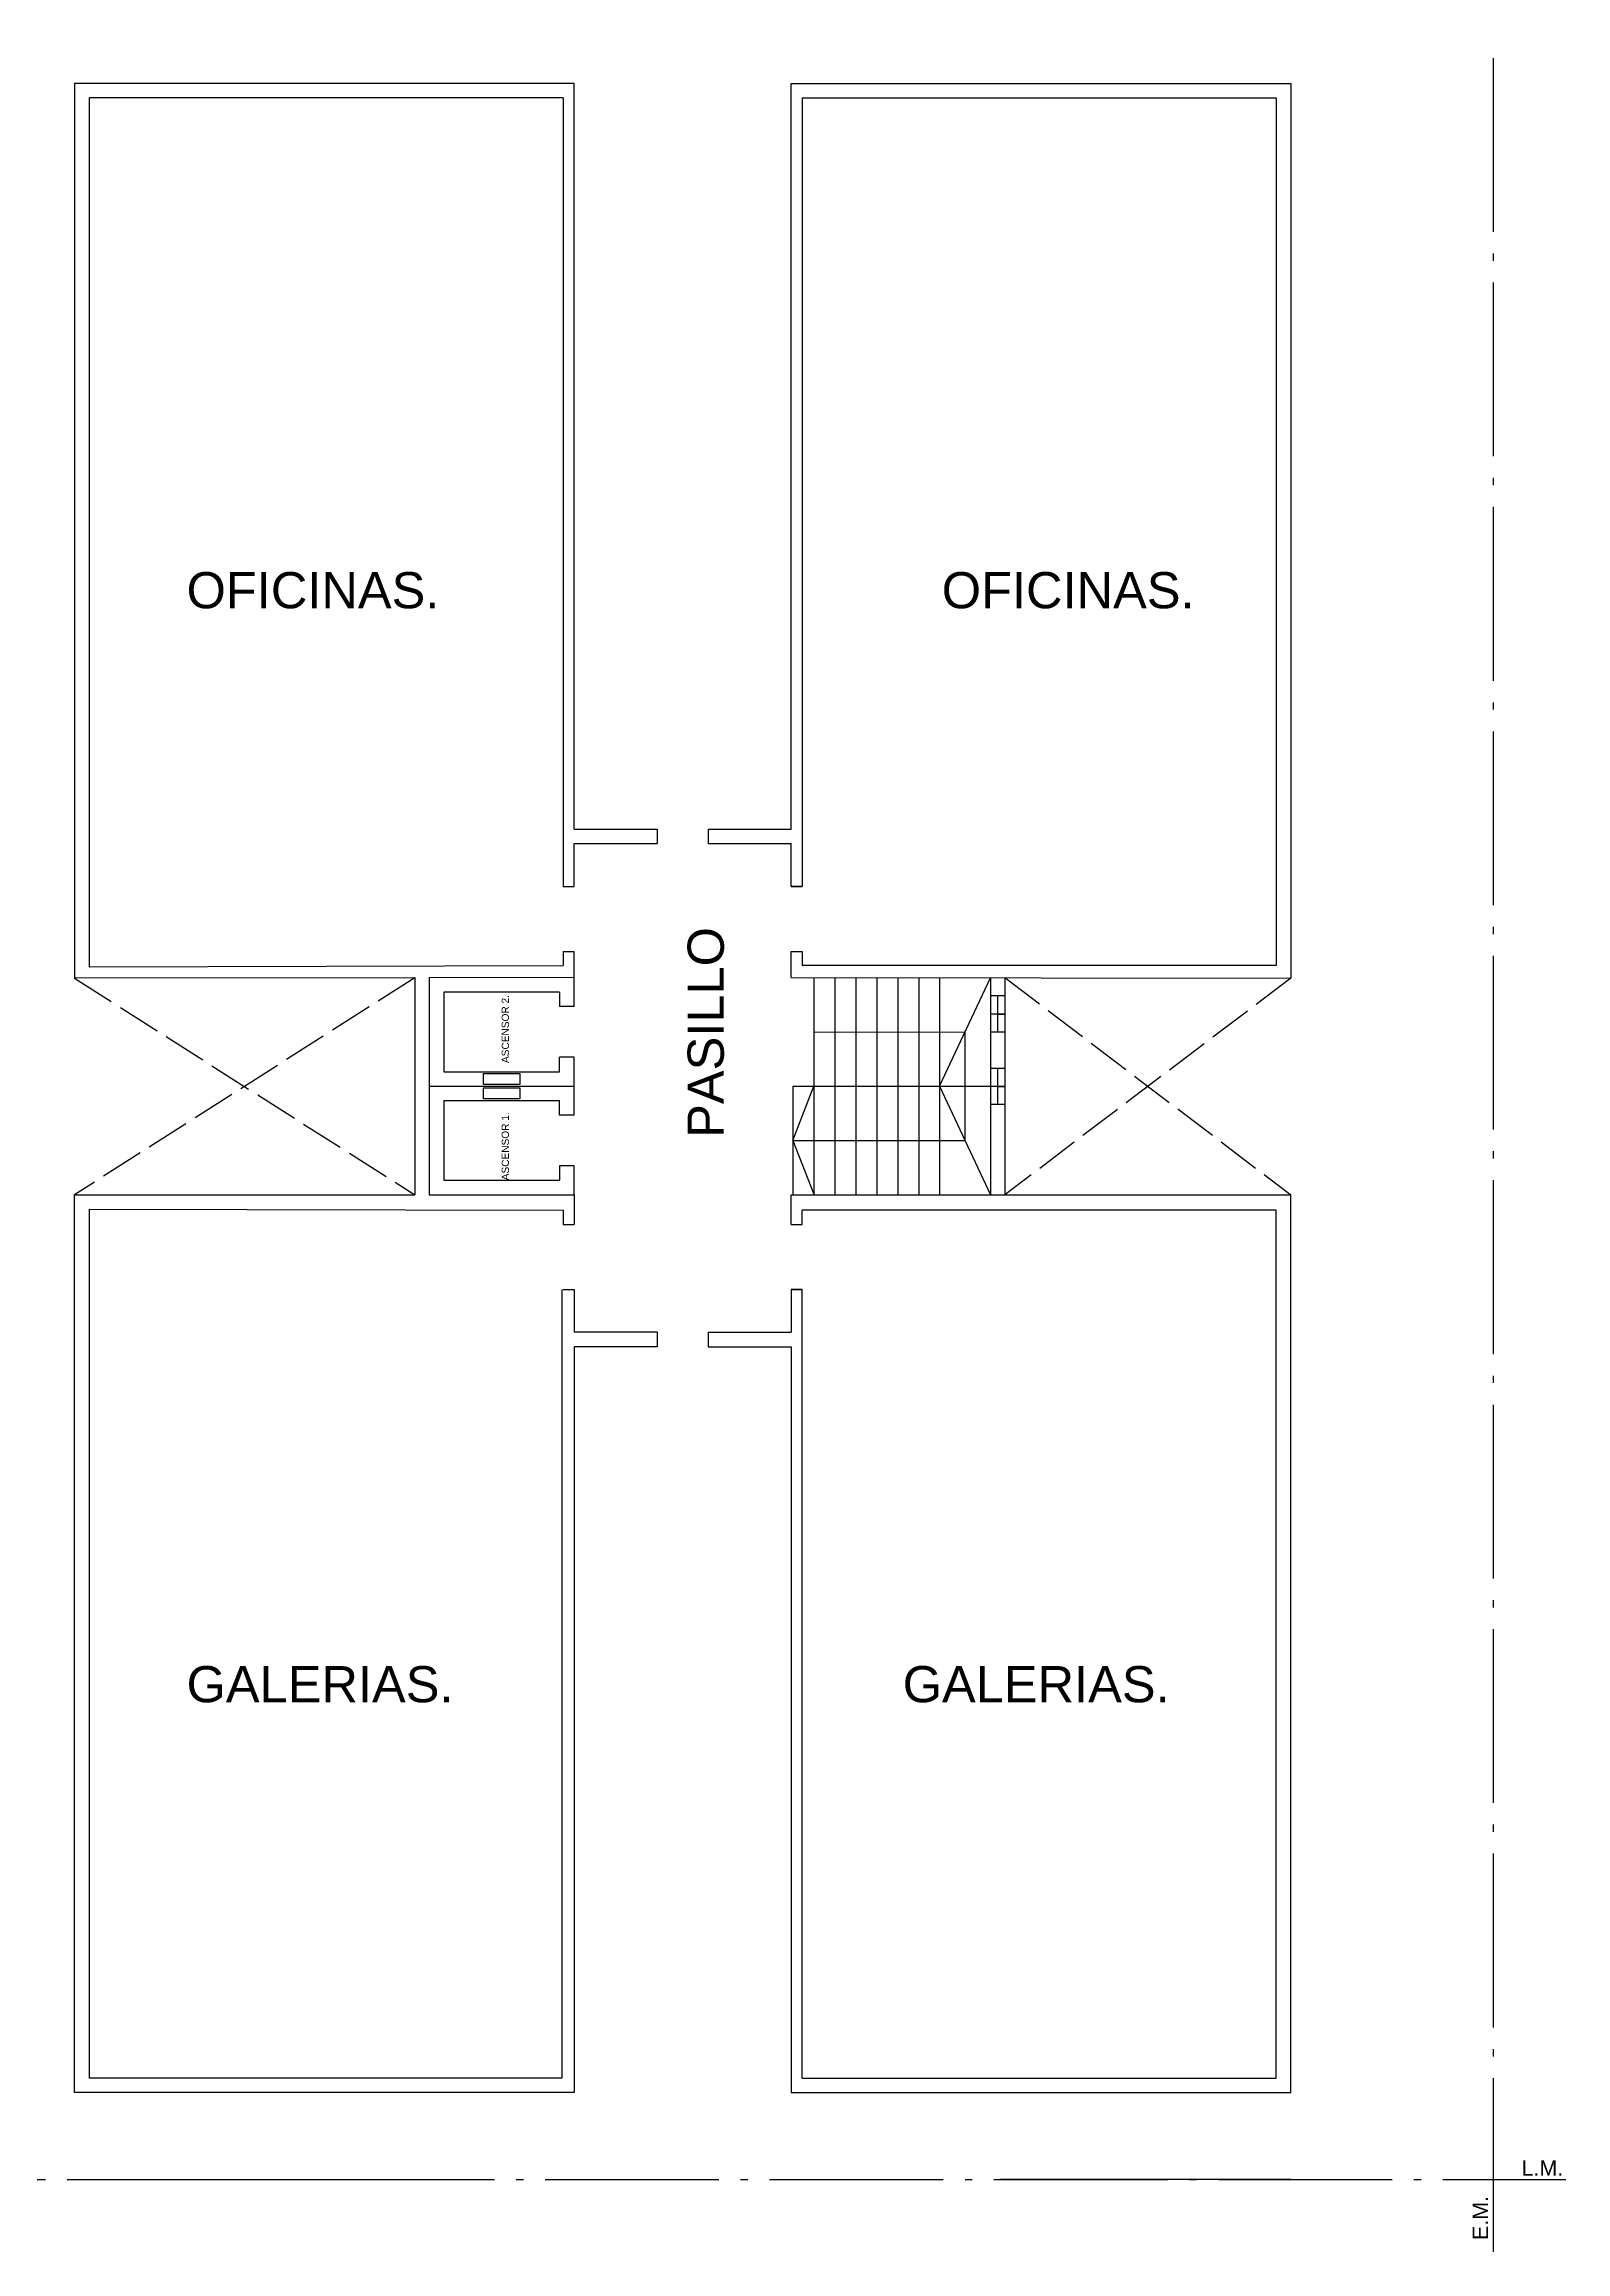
# Model space of a CAD drawing. Header units: millimetres. Extents: x 2359 to 2651, y 2020 to 2122.
# Drawn here: x 2379.88 to 2400.9, y 2068.19 to 2098.68 of the extents above; entities that cross this region are included whole.
import ezdxf

# ---------------------------------------------------------------- set-up
doc = ezdxf.new("R2010")
doc.units = ezdxf.units.MM
doc.linetypes.add('ACAD_ISO02W100', pattern=[15, 12, -3])
doc.linetypes.add('ACAD_ISO04W100', pattern=[30, 24, -3, 0, -3])
doc.layers.get('0').update_dxf_attribs({"color": 4})
doc.styles.get("Standard").update_dxf_attribs({"font": 'arial.ttf'})

msp = doc.modelspace()

# ---------------------------------------------------------------- linework, layer by layer
at = {"color": 7, "linetype": 'ACAD_ISO04W100', "ltscale": 0.1}
for p, q in [((2399.904, 2068.19), (2399.904, 2108.99)), ((2358.904, 2069.19), (2400.904, 2069.19))]:
    msp.add_line(p, q, dxfattribs=at)
at = {"color": 7}
for p, q in [((2387.204, 2098.14), (2380.304, 2098.14)), ((2380.304, 2098.14), (2380.304, 2085.781)), ((2387.054, 2097.94), (2380.504, 2097.94)), ((2380.504, 2097.94), (2380.504, 2085.94)), ((2387.054, 2097.94), (2387.054, 2087.048)), ((2387.204, 2087.84), (2387.204, 2098.14)), ((2390.204, 2098.14), (2397.104, 2098.14)), ((2390.204, 2087.84), (2390.204, 2098.14)), ((2390.354, 2097.94), (2390.354, 2087.048)), ((2390.354, 2097.94), (2396.904, 2097.94)), ((2396.904, 2097.94), (2396.904, 2085.955)), ((2397.104, 2098.14), (2397.104, 2085.78)), ((2387.204, 2087.84), (2388.354, 2087.84)), ((2388.354, 2087.84), (2388.354, 2087.64)), ((2389.054, 2087.84), (2390.204, 2087.84)), ((2389.054, 2087.84), (2389.054, 2087.64)), ((2387.204, 2087.64), (2388.354, 2087.64)), ((2387.204, 2087.048), (2387.204, 2087.64)), ((2389.054, 2087.64), (2390.204, 2087.64)), ((2390.204, 2087.048), (2390.204, 2087.64)), ((2387.054, 2087.048), (2387.204, 2087.048)), ((2390.354, 2087.048), (2390.204, 2087.048)), ((2390.204, 2087.048), (2390.354, 2087.048)), ((2390.204, 2087.048), (2390.354, 2087.048)), ((2387.054, 2086.148), (2387.054, 2085.955)), ((2387.054, 2086.148), (2387.204, 2086.148)), ((2387.204, 2085.39), (2387.204, 2086.148)), ((2390.204, 2085.79), (2390.204, 2086.148)), ((2390.204, 2086.148), (2390.354, 2086.148)), ((2390.354, 2086.148), (2390.354, 2085.955)), ((2385.004, 2085.787), (2380.304, 2085.781)), ((2380.504, 2085.94), (2387.054, 2085.955)), ((2385.004, 2085.79), (2385.004, 2082.79)), ((2385.204, 2085.79), (2385.204, 2082.79)), ((2387.204, 2085.79), (2385.204, 2085.787)), ((2390.204, 2085.79), (2397.104, 2085.78)), ((2396.904, 2085.955), (2390.354, 2085.955)), ((2387.004, 2085.59), (2385.404, 2085.587)), ((2385.404, 2085.587), (2385.404, 2084.49)), ((2387.004, 2085.59), (2387.004, 2085.39)), ((2387.204, 2085.39), (2387.004, 2085.39)), ((2385.404, 2084.49), (2387.004, 2084.49)), ((2385.954, 2084.315), (2385.954, 2084.465)), ((2385.954, 2084.465), (2386.454, 2084.465)), ((2386.454, 2084.465), (2386.454, 2084.315)), ((2387.004, 2084.49), (2387.004, 2084.69)), ((2387.204, 2084.69), (2387.004, 2084.69)), ((2387.204, 2083.89), (2387.204, 2084.69)), ((2385.204, 2084.29), (2387.204, 2084.29)), ((2386.454, 2084.315), (2385.954, 2084.315)), ((2385.954, 2084.116), (2385.954, 2084.266)), ((2385.954, 2084.266), (2386.454, 2084.266)), ((2386.454, 2084.266), (2386.454, 2084.116)), ((2385.404, 2084.09), (2385.404, 2082.99)), ((2385.404, 2084.09), (2387.004, 2084.09)), ((2386.454, 2084.116), (2385.954, 2084.116)), ((2387.004, 2083.89), (2387.004, 2084.09)), ((2387.204, 2083.89), (2387.004, 2083.89)), ((2385.404, 2082.99), (2387.004, 2082.99)), ((2387.004, 2083.19), (2387.004, 2082.99)), ((2387.204, 2083.19), (2387.004, 2083.19)), ((2387.204, 2082.79), (2387.204, 2083.19)), ((2380.304, 2070.389), (2380.304, 2082.79)), ((2380.304, 2082.79), (2385.004, 2082.79)), ((2385.204, 2082.79), (2387.204, 2082.79)), ((2387.204, 2082.79), (2387.204, 2082.381)), ((2390.204, 2082.79), (2397.104, 2082.79)), ((2390.204, 2082.381), (2390.204, 2082.79)), ((2397.104, 2070.389), (2397.104, 2082.79)), ((2380.504, 2082.59), (2387.054, 2082.575)), ((2380.504, 2082.59), (2380.504, 2070.59)), ((2387.054, 2082.575), (2387.054, 2082.381)), ((2387.054, 2082.381), (2387.204, 2082.381)), ((2390.204, 2082.381), (2390.354, 2082.381)), ((2390.354, 2082.381), (2390.354, 2082.575)), ((2396.904, 2082.575), (2390.354, 2082.575)), ((2396.904, 2070.59), (2396.904, 2082.575)), ((2387.034, 2081.481), (2387.037, 2070.59)), ((2387.054, 2081.481), (2387.204, 2081.481)), ((2387.204, 2081.481), (2387.204, 2080.89)), ((2390.204, 2081.481), (2390.204, 2080.89)), ((2390.354, 2081.481), (2390.204, 2081.481)), ((2390.204, 2081.481), (2390.354, 2081.481)), ((2390.204, 2081.481), (2390.354, 2081.481)), ((2390.204, 2081.481), (2390.204, 2081.481)), ((2390.353, 2070.59), (2390.354, 2081.481)), ((2388.354, 2080.89), (2387.204, 2080.89)), ((2388.354, 2080.89), (2388.354, 2080.69)), ((2389.054, 2080.89), (2390.204, 2080.89)), ((2389.054, 2080.89), (2389.054, 2080.69)), ((2387.204, 2080.69), (2387.204, 2070.389)), ((2388.354, 2080.69), (2387.204, 2080.69)), ((2389.054, 2080.69), (2390.204, 2080.69)), ((2390.204, 2080.69), (2390.204, 2070.389)), ((2387.037, 2070.59), (2380.504, 2070.59)), ((2390.354, 2070.59), (2396.904, 2070.59)), ((2387.204, 2070.389), (2380.304, 2070.389)), ((2390.204, 2070.389), (2397.104, 2070.389)), ((2380.304, 2069.19), (2384.313, 2069.19)), ((2397.104, 2069.19), (2393.095, 2069.19))]:
    msp.add_line(p, q, dxfattribs=at)
at = {"color": 7, "linetype": 'ACAD_ISO02W100', "ltscale": 0.05}
for p, q in [((2385.004, 2085.787), (2380.304, 2082.79)), ((2380.304, 2085.78), (2385.004, 2082.79)), ((2393.154, 2085.79), (2397.104, 2082.79)), ((2397.104, 2085.78), (2393.154, 2082.79))]:
    msp.add_line(p, q, dxfattribs=at)
at = {"color": 0}
for p, q in [((2390.514, 2085.786), (2390.514, 2082.79)), ((2390.804, 2085.786), (2390.804, 2082.79)), ((2391.094, 2085.786), (2391.094, 2082.79)), ((2391.384, 2085.786), (2391.384, 2082.79)), ((2391.674, 2085.786), (2391.674, 2082.79)), ((2391.964, 2085.786), (2391.964, 2082.79)), ((2392.254, 2085.786), (2392.254, 2082.79)), ((2392.254, 2084.288), (2392.954, 2085.786)), ((2392.954, 2085.786), (2392.954, 2082.79)), ((2393.154, 2085.786), (2393.154, 2082.79)), ((2393.154, 2085.536), (2392.954, 2085.536)), ((2393.054, 2085.536), (2393.054, 2085.036)), ((2393.154, 2085.286), (2392.954, 2085.286)), ((2393.054, 2085.286), (2393.154, 2085.286)), ((2390.514, 2085.037), (2392.604, 2085.038)), ((2392.604, 2083.539), (2392.604, 2085.038)), ((2393.154, 2085.036), (2392.954, 2085.036)), ((2393.154, 2084.786), (2393.154, 2084.786)), ((2393.154, 2084.536), (2392.954, 2084.536)), ((2393.054, 2084.536), (2393.054, 2084.036)), ((2390.224, 2084.288), (2390.224, 2082.79)), ((2390.224, 2084.288), (2393.154, 2084.288)), ((2390.224, 2083.539), (2390.514, 2084.288)), ((2392.254, 2084.288), (2392.954, 2082.79)), ((2393.154, 2084.286), (2392.954, 2084.286)), ((2393.054, 2084.286), (2393.154, 2084.286)), ((2393.154, 2084.036), (2392.954, 2084.036)), ((2390.224, 2083.539), (2392.604, 2083.539)), ((2390.224, 2083.539), (2390.514, 2082.797))]:
    msp.add_line(p, q, dxfattribs=at)

# ---------------------------------------------------------------- texts
at = {"color": 7, "char_height": 0.1, "attachment_point": 1}
for s, insert in [('{\\H5x;OFICINAS.}', (2381.851, 2091.39)), ('{\\H5x;OFICINAS.}', (2392.283, 2091.39)), ('{\\H5x;GALERIAS.}', (2381.851, 2076.28)), ('{\\H5x;GALERIAS.}', (2391.743, 2076.28))]:
    msp.add_mtext_dynamic_manual_height_columns(s, width=6.18774, gutter_width=12.5, heights=[0], dxfattribs=dict(at, insert=insert))
at = {"color": 7, "char_height": 0.1, "attachment_point": 1, "rotation": 90}
for s, width, insert in [('{\\H5x;PASILLO}', 6.18774, (2388.772, 2083.576)), ('ASCENSOR 2.', 6.20163, (2386.204, 2084.609)), ('ASCENSOR 1.', 6.20163, (2386.204, 2082.99))]:
    msp.add_mtext_dynamic_manual_height_columns(s, width=width, gutter_width=12.5, heights=[0], dxfattribs=dict(at, insert=insert))
at = {"color": 4, "insert": (2400.291, 2069.241), "char_height": 0.04254, "attachment_point": 7}
msp.add_mtext_dynamic_manual_height_columns('{\\H5x;L.M.}', width=6.18774, gutter_width=12.5, heights=[0], dxfattribs=at)
at = {"color": 4, "insert": (2399.827, 2068.352), "char_height": 0.04254, "attachment_point": 7, "rotation": 90}
msp.add_mtext_dynamic_manual_height_columns('{\\H5x;E.M.}', width=6.18774, gutter_width=12.5, heights=[0], dxfattribs=at)

doc.saveas('drawing.dxf')
